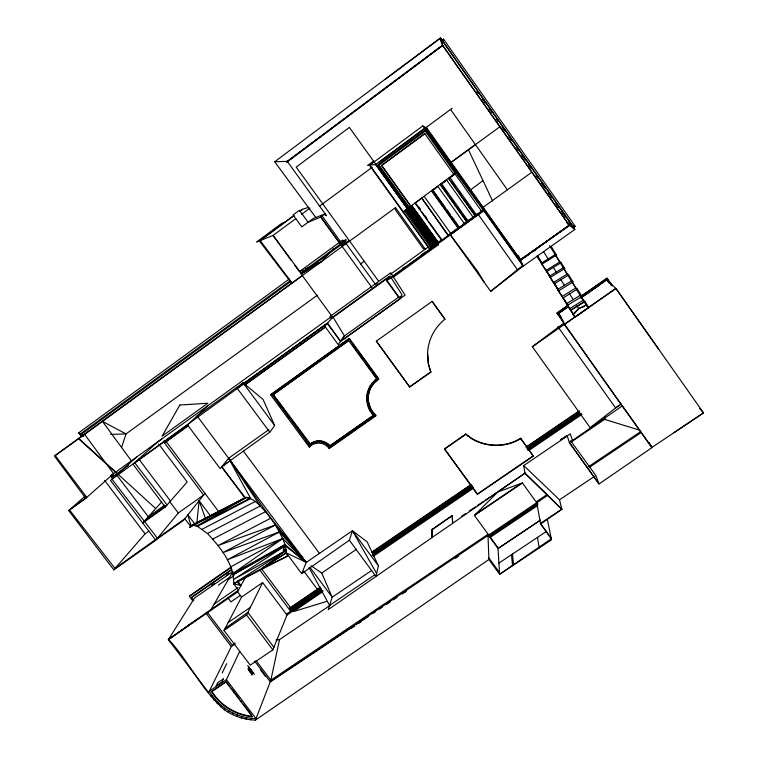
<?xml version="1.0" encoding="UTF-8"?>
<svg xmlns="http://www.w3.org/2000/svg" width="758" height="758" viewBox="0 0 758 758"><rect width="100%" height="100%" fill="white"/><g stroke="black" fill="none" stroke-linecap="round" stroke-linejoin="round"><path stroke-width="1.14" d="M520.68 438.247L520.746 438.645C506.439 447.533 487.403 447.684 472.793 439.384L465.744 434.002L444.425 449.077L477.284 494.254L533.367 456.164L520.68 438.247C506.391 447.125 487.385 447.277 472.793 438.986M472.793 439.384L468.416 436.172M468.406 436.57L465.744 434.002M418.691 200.463L415.081 203.144L441.905 240.646L448.442 235.425L421.846 198.179L419.401 199.941M395.477 207.635L395.297 209.691L423.182 248.577L425.2 249.107L395.477 207.635L83.446 435.253M427.521 353.541C428.052 340.096 434.391 327.579 444.946 319.213L432.107 301.381L376.338 341.166L409.604 386.968L430.819 372.083L428.365 363.688L427.559 353.389L428.327 363.849L430.819 372.083M196.777 523.797L199.117 500.735L210.44 515.838M249.505 670.186L248.217 668.234L248.453 668.992M475.427 144.617L451.19 162.307L499.825 126.804M348.206 340.749L272.529 395.164L309.463 445.221C315.025 440.047 324.661 440.929 329.398 446.784L373.779 415.668C365.754 407.965 364.57 394.804 370.463 385.49L367.327 393.108M367.005 396.216L367.677 392.322M373.324 384.079L373.552 383.548L371.278 386.94L373.324 384.079L378.858 378.924L349.334 338.4L271.156 394.302L270.691 394.852L309.321 447.192C314.437 441.156 324.841 442.037 329.171 448.546L375.788 415.877C368.521 409.481 365.943 398.405 369.942 389.536L368.625 393.421M375.788 415.877L376.015 415.27C369.847 409.775 366.957 400.935 368.871 392.871M441.905 240.646L443.222 239.092M443.089 42.306L443.563 39.141L441.696 40.648M444.946 319.213L432.107 301.381M249.695 670.536L250.093 671.124M248.52 669.797L248.851 670.1M256.033 660.569L270.862 680.201L279.531 639.581L330.45 605.092M378.422 565.847L375.959 576.478L349.381 540.227L352.451 530.723L367.204 541.961L378.422 565.847L352.451 530.723L306.26 562.417L301.656 573.635L283.596 549.218L286.306 550.185L286.316 552.847L287.566 556.116L233.654 583.764L238.448 590.207L168.532 639.326C188.922 661.213 201.514 690.301 224.396 709.791C233.455 716.158 244.37 719.806 255.446 720.1L488.91 559.48L487.972 534.276L270.862 680.201M435.49 244.607L408.96 207.55L405.511 210.118L432.325 247.553L438.389 242.683L411.784 205.503L409.708 207L436.248 244.067M409.604 386.968L430.847 371.913M121.621 447.315L126.036 433.927L317.507 295.118M606.845 280.299L607.016 279.797M571.342 441.923L604.638 419.364L605.377 417.156M373.779 415.668L374.007 415.071L329.73 446.111C325.523 440.976 317.545 439.593 311.86 443.042M255.446 720.1L270.255 681.793L547.503 495.486M373.324 413.318L373.561 412.712M372.301 414.133L371.458 412.001M250.737 719.787L251.315 718.328L256.014 718.631L226.396 679.632L239.67 651.482M437.034 242.835L438.37 244.815L437.006 242.901M211.88 691.343L211.69 691.722C220.142 705.584 235.34 714.879 251.429 716.632L251.59 716.244C235.511 714.491 220.322 705.205 211.88 691.343L226.225 681.641L229.778 686.322M321.582 589.838L290.646 611.223L259.407 569.542M371.287 410.419L371.524 409.822M246.066 719.077L246.653 717.618L251.315 718.328M290.835 610.759L290.428 609.536L321.146 588.625M286.998 615.041L262.628 582.561L241.565 597.048L223.998 630.476L250.235 665.154L272.861 649.843L286.998 615.041L322.917 590.605M290.428 609.536L289.821 607.982L320.511 587.08M370.141 411.073L369.127 407.975M241.451 717.968L242.048 716.509L246.653 717.618M369.705 407.245L369.951 406.667M368.473 407.719L368.814 406.885M236.941 716.471L237.557 715.012L242.048 716.509M368.634 403.891L368.881 403.313M252.168 673.398L251.751 673.284M367.336 404.166L367.583 403.588L368.71 407.141M251.296 672.175L250.784 672.005M251.827 671.038L252.452 672.46L251.448 672.005L252.698 673.095M251.552 672.583L251.097 673.398M251.448 673.36C252.386 674.298 250.519 673.985 251.846 672.905M251.239 670.261L250.614 670.906M232.573 714.595L233.199 713.145C223.316 708.37 214.846 700.686 209.312 691.192L226.396 679.632M250.841 671.863L252.262 673.455M368.085 400.413L368.331 399.836M251.012 669.968L250.311 671.342L250.803 671.522M375.797 381.558L377.91 379.625M370.122 386.248L377.105 378.413L372.519 382.695M366.758 400.489L367.109 399.684M249.354 671.095L248.965 670.574M250.424 669.191L252.765 672.952M248.548 669.57L248.131 668.954M368.085 396.898L368.331 396.33M374.897 380.563L375.229 379.815M228.385 712.368L229.02 710.919M366.758 396.775L367.109 395.979L367.298 401.759M372.292 383.226L372.623 382.468L370.368 385.718M224.396 709.791L225.041 708.351M220.654 706.892L221.308 705.461M431.046 247.089L429.909 249.534L369.44 165.149M217.176 703.699L217.84 702.278M211.69 691.722L226.225 681.641M213.993 700.231L214.666 698.819M222.198 672.915L226.708 663.638M211.141 696.517L211.823 695.114M329.171 448.546L329.503 447.874M329.398 446.784L329.872 445.827L374.101 414.816M223.998 630.476L246.606 615.003L262.628 582.561M235.151 644.006L231.294 646.631L208.63 692.585L168.323 639.657L194.541 598.062L233.057 571.39L211.027 609.489M400.973 296.16L399.409 299.287L340.333 341.583L344.123 336.211L399.144 296.785M328.915 446.197L329.389 445.24C324.433 439.896 315.044 439.204 309.842 444.548L273.003 394.615M369.696 390.076L371.515 386.4M327.342 444.775L327.816 443.828M326.537 445.789L326.878 445.126M325.57 443.61L326.054 442.663M323.647 442.71L324.14 441.762M376.338 341.166L409.652 386.788M321.619 442.104L322.112 441.165M319.525 441.8L320.028 440.862M245.26 577.615L237.472 592.026L168.323 639.657L197.933 618.699M317.413 441.819L317.934 440.881M315.679 443.411L316.048 442.748M315.347 442.141L315.859 441.203M313.357 442.776L313.878 441.838M310.666 445.894L311.036 445.23L309.321 447.192M311.491 443.705L312.021 442.757M309.463 445.221L310.335 443.951L273.193 394.378M188.249 625.549L190.4 624.033M193.792 600.374L191.651 597.541L192.058 596.897L231.872 569.315M192.902 601.066L189.386 596.423L189.907 595.627L230.735 567.316M270.691 394.852L349.334 338.4M390.578 276.897L402.015 294.729L399.845 298.955L386.646 280.668L389.944 275.903L332.923 316.967L324.822 326.281L338.229 344.663L344.473 335.927L332.923 316.967M268.91 429.625L228.613 458.23L275.419 524.972L282.734 538.54L285.008 544.595L285.273 545.741L283.113 550.204L286.316 552.866L306.26 562.417L265.537 511.641C259.653 506.041 253.939 497.134 244.739 497.741L221.8 466.672L269.782 432.174L274.661 425.541L263.054 399.4L243.072 382.818L197.08 415.924M204.963 493.373L183.521 520.367L156.423 539.478M345.771 241.347L301.258 273.837L302.48 275.467L55.201 455.511L86.763 497.381L69.471 509.878L115.027 568.462L184.819 518.728L190.343 525.938L193.29 525.256L197.45 526.365L207.455 533.499L260.25 505.984L228.613 458.23L220.19 468.662L187.539 424.925L207.815 405.795M85.398 495.893L68.665 510.579L113.814 569.864L155.778 540.264L178.32 512.948M574.555 313.452L578.676 308.591L586.124 305.01L588.72 307.502L575.095 317.043L572.754 314.371L578.676 308.591L584.579 306.431M221.09 510.068L219.697 511.688L189.453 527.502L190.997 525.815L245.791 497.779L190.59 526.251M113.814 569.864L145.053 533.85L148.909 531.131M161.463 502.175L142.722 523.001L165.244 507.026L187.188 481.993L158.763 444.093M305.19 268.948L321.004 261.955L301.258 273.837L321.004 261.955L333.728 248.434M498.328 548.242L474.423 515.421L497.816 491.951L522.423 482.96L536.977 503.104M453.928 174.586L424.812 133.607L381.596 165.462L411.007 206.574M400.044 298.567L386.826 280.403L430.08 249.174L369.781 165.111L374.092 161.084L367.545 165.329L375.608 164.543L424.774 128.254M164.495 442.918L188.344 425.56M161.937 438.844L157.342 442.198M450.261 177.438L448.67 178.613L475.105 215.793L476.204 214.902M157.645 441.933L133.029 464.266L165.244 507.026M441.923 183.521L440.332 184.696L466.824 221.904L467.923 221.014M421.846 198.179L448.404 235.956M111.625 475.039L113.293 477.303L115.434 475.721M136.686 457.027L110.535 480.458L155.778 540.264M330.981 316.967L112.032 474.783L113.198 476.356L112.288 474.555M110.677 475.636L112.516 478.696M85.711 498.319L113.548 473.684L84.64 434.372L54.462 456.041L85.711 498.319L68.665 510.579M461.622 225.657L457.775 228.565L464.54 223.866L437.906 186.487L432.534 190.4L459.206 227.798M490.672 291.337L522.84 265.328L483.623 210.099L477.957 214.182L450.205 234.667L490.672 291.337L523.21 266.153L574.858 229.447L440.455 37.9L274.671 161.786L315.811 217.508M402.991 211.965L456.903 171.839L483.481 209.274L480.667 211.33M619.191 405.16L590.131 427.673L532.324 346.7L563.744 323.211L622.517 406.354M482.694 180.821L470.718 189.813M207.455 533.499C220.133 547.115 234.279 564.123 233.654 583.755L262.24 568.263L284.458 551.568M384.875 79.609L439.811 38.649L442.53 45.148L287.235 161.35L326.575 215.765L324.424 214.353M286.439 162.401L442.625 45.546M375.134 380.033L377.01 378.64L372.917 373.021M294.057 215.556L260.202 240.589L291.944 282.876M299.694 211.387L302.518 209.293M295.819 218.617L273.051 235.435L256.375 242.115L281.891 223.25L284.875 222.189M301.504 214.41L310.041 208.109M457.33 172.085L425.721 127.562L422.812 125.913L369.781 165.111M293.166 216.077L259.34 240.93L291.555 283.151M319.26 206.337L372.15 167.31M378.763 162.43L424.632 128.576M425.57 127.884L452.232 108.214M409.235 208.905L377.711 164.874L425.399 129.732L456.098 172.995M424.85 133.616L381.662 165.462L411.054 206.536M466.824 221.904L473.257 217.423L446.689 180.072L442.947 182.782M475.105 215.793L481.595 211.283L455.084 173.952L451.275 176.699M302.319 209.36L299.571 211.378L302.243 209.388L308.743 207.322M445.117 207.275L432.884 190.116L431.624 191.035L458.154 228.234M227.902 462.304L221.544 466.975L245.384 497.798M447.77 235.368L459.054 227.144M462.806 224.396L469.392 219.583M472.206 217.518L477.843 213.396M468.861 220.313L469.913 219.545M477.142 214.201L478.194 213.434M81.504 436.551L78.756 432.809L289.31 279.01M345.07 243.46L342.635 240.078L299.429 271.639L294.568 264.968M83.134 436.314L81.059 433.481L290.475 280.602M291.1 260.202L273.051 235.435L301.381 273.742L300.841 273.022L345.961 240.087M341.744 243.166L345.875 240.712M83.352 435.793L81.959 433.889L290.901 281.398M321.098 216.977L308.108 222.246L299.438 210.279L293.119 214.95L301.798 226.907L313.063 218.598L325.154 213.813L320.767 217.11L341.64 245.952L349.192 240.457L296.189 167.111L349.381 127.41L407.397 208.422M433.983 189.311L436.153 187.738M440.332 184.696L446.689 180.072M448.67 178.613L455.084 173.952M444.52 238.116L445.24 237.605M360.41 264.011L364.2 261.264M622.252 405.909L569.429 442.625L599.019 483.955L651.994 447.608L648.914 442.539M432.325 247.553L438.389 242.683L411.717 205.551M531.813 172.237L483.13 207.304L483.746 210.79L386.646 280.668M376.698 284.127L377.418 283.606M390.427 274.273L428.668 246.729M331.691 318.379L389.205 276.973M441.184 240.115L430.819 247.572L404.469 210.781M113.198 476.356L128.377 465.431M402.507 268.436L404.412 267.062M421.59 254.697L425.409 251.95M432.088 247.146L433.993 245.772M243.422 383.605L325.76 324.358M113.293 477.303L118.921 473.257M120.806 471.902L122.682 470.557M238.675 387.158L327.428 323.278L340.588 341.356L327.399 323.315L111.928 479.208L157.446 538.237M133.73 463.64L187.539 424.925M392.938 277.447L438.399 244.739M244.825 384.931L325.409 326.963M188.145 425.74L165.235 442.227L164.088 440.701M245.62 384.401L325.305 327.086M343.696 339.082L405.085 295.156L390.702 272.776L329.976 316.522L331.17 318.483M272.529 395.164L348.756 340.683L376.783 379.161M144.333 521.22L167.063 504.951L134.706 462.75M81.059 433.481L83.427 436.106M155.646 508.514L78.699 438.361M164.685 505.179L148.303 516.804L116.685 474.953M484.021 282.023L477.938 271.734L450.205 234.667L483.708 210.534L523.21 266.153L520.367 259.748L569.239 225.297L520.528 260.108L457.387 172.028L456.288 173.165L483.746 210.79M574.858 229.447L569.438 225.448L520.528 260.108L529.349 254.157M573.228 227.618L575.237 226.31L573.304 227.675M78.756 432.809L81.779 436.352M330.479 447.192L356.639 428.857M358.572 427.503L366.332 422.064M368.265 420.709L374.082 416.635M301.656 573.635L349.381 540.227M588.615 307.407L615.809 288.362L658.674 349.192M225.126 628.344L247.894 612.398L273.894 647.304M567.221 435.964L570.253 433.851L572.508 440.389M564.416 323.751L556.855 313.092L568.424 305.029M580.96 296.293L607.063 278.224L581.035 296.369M556.94 313.177L568.509 305.114M568.168 305.862L557.49 313.3L563.649 321.97M580.751 297.032L606.969 278.811L611.725 285.558L606.969 278.811M557.926 313.376L568.491 306.014L557.945 313.414L562.711 320.122M580.969 297.316L606.883 279.238L610.976 285.055M580.998 297.344L606.921 279.266M564.549 324.718L558.57 313.518L568.273 306.706M580.751 298.046L606.798 279.892L616.008 288.542L703.538 412.902L651.795 447.514L564.388 324.415L575.009 316.948L566.387 303.778L580.353 295.232L581.926 296.454L567.751 305.123L566.387 303.778M575.066 317.015L588.72 307.502L584.949 301.447L570.802 310.107M532.324 346.7L616.008 288.542M189.386 596.423L231.332 567.344M558.997 313.073L568.604 306.421M581.083 297.761L600.298 284.458M191.651 597.541L231.522 569.921M211.766 585.309L214.647 583.319M226.168 575.341L229.049 573.351M218.313 585.185L229.589 577.388M228.357 579.51L233.995 575.606M470.945 218.816L473.257 217.423M214.192 604.022L238.097 587.535M444.425 449.077L465.734 434.4M349.192 240.457L378.375 280.858M345.686 243.015L375.731 284.781M446.633 236.61L447.248 236.193M240.314 595.437L230.915 601.899L228.12 598.185M488.91 559.48L499.617 574.299L551.293 538.786L540.596 523.977L561.886 509.357L559.518 499.806L523.721 465.564L567.24 436.03L560.418 439.896L567.031 435.405L569.447 442.672L599.019 483.955L595.807 475.484L570.641 440.73M228.177 622.536L250.415 607.291M300.841 273.022L321.004 261.955M311.093 565.733L321.724 573.029L356.563 549.237M234.971 643.068L232.09 645.03L207.427 612.445M372.055 551.976L470.87 484.684M526.639 446.699L578.487 411.386M289.622 608.466L320.34 587.554M371.818 552.497L471.362 484.703M526.024 447.485L579.699 410.931M372.614 553.586L472.168 485.812M526.829 448.603L579.529 412.722M290.248 609.982L320.994 589.051M372.519 553.975L472.177 486.143M527.862 448.234L579.643 412.987M372.131 555.434L472.765 486.949M527.473 449.721L580.23 413.811M286.334 614.16L321.43 590.274M373.002 555.178L472.765 487.29M527.53 450.025L581.32 413.423M373.675 556.078L473.428 488.209M529.179 450.29L581.992 414.361M322.861 591.619L293.526 611.564L326.442 601.501M477.284 494.254L533.291 455.748M673.9 432.723L703.5 412.864L699.634 408.524M371.685 570.423L332.194 597.209L328.214 609.631L432.221 537.46L431.889 529.833L452.062 515.828L452.848 523.153L524.934 473.153L523.721 465.564M621.209 404.137L615.6 407.937L558.826 328.062M374.717 574.858L329.559 605.443L309.037 567.543M461.669 516.207L465.592 513.554M469.505 510.901L475.38 506.922M477.341 505.595L483.216 501.616M485.177 500.289L490.066 496.973M492.027 495.647L495.95 492.994M498.887 491.004L525.322 473.096M475.579 514.256L521.191 483.414M474.423 515.421L522.423 482.96M533.272 251.514L535.233 250.197M251.684 674.696L252.348 673.568L251.779 674.828M341.924 243.593L322.159 216.087M547.371 494.349L536.56 501.616L540.596 523.977M588.644 466.606L640.737 431.596M589.506 467.26L641.277 432.477M351.532 628.107L354.469 626.136M358.392 623.502L361.329 621.532M404.431 592.576L406.383 591.259M455.359 558.352L458.306 556.381M537.422 503.625L488.683 536.37L537.356 503.274M536.692 502.346L537.943 504.079L489.251 536.778L536.901 504.383M537.706 505.491L490.038 537.498L487.972 534.276M462.655 224.936L464.54 223.866M559.518 499.806L594.822 476.147M547.38 519.353L551.492 539.781L499.617 574.299L498.025 548.451L540.492 520.035M498.034 548.555L539.885 520.557M498.925 563.099L546.66 531.273M353.882 626.108L270.255 681.793L254.669 661.165M355.853 624.8L360.77 621.522M362.741 620.215L368.644 616.282M372.576 613.667L375.532 611.697M379.464 609.081L382.42 607.111M386.353 604.496L390.294 601.871M393.241 599.91L397.173 597.285M402.1 594.016L405.047 592.045M342.123 242.285L345.999 239.452M531.301 507.339L537.384 503.312M262.24 568.263L286.316 552.847L262.24 568.263L287.566 556.116M447.77 235.842L448.442 235.425M284.316 551.445L233.654 583.755L240.968 585.555L237.709 581.054M541.364 263.14L555.32 254.508L556.514 255.133L542.358 263.898L541.364 263.14L550.583 277.248L564.748 268.512L561.119 262.628M545.902 270.511L559.859 261.898L561.138 262.638L546.973 271.383L550.564 277.229L549.436 276.272L563.384 267.669L564.748 268.512M553.321 282.582L567.278 273.989L568.69 274.927L554.524 283.644L549.436 276.272M557.594 289.518L571.551 280.943L573.029 281.985L558.854 290.684L557.594 289.518L567.751 305.123M561.934 296.558L575.89 288.002L577.425 289.139L581.926 296.454M563.26 297.828L577.425 289.139M569.447 308.743L583.414 300.206L585.034 301.504L570.859 310.164L575.095 317.043M270.786 518.188L218.133 545.504L275.419 524.972L306.26 562.417L285.008 544.595L233.132 574.754L285.273 545.741L306.26 562.417L197.781 416.862M245.791 497.854L196.549 526.099L249.837 498.243L246.824 497.267L245.232 497.608L190.343 525.938M285.008 544.595L232.896 573.493L282.734 538.54L306.26 562.417L279.475 531.879L223.013 552.563L275.419 524.972M284.25 551.322L233.947 579.264L285.273 545.741L286.306 550.185M480.136 212.079L481.595 211.283M230.603 566.937L282.734 538.54L227.248 559.83L279.475 531.879M197.45 526.365L250.68 498.546L228.613 458.23M202.225 529.188L255.209 501.531M212.846 539.033L265.537 511.641M303.077 269.876L299.798 271.364L300.973 272.937M276.026 639.989L279.531 639.581M375.949 164.505L407.302 208.488M274.671 161.786L287.614 161.34L442.596 45.376L569.239 225.297L520.433 259.89L426.347 127.316M110.649 434.4L126.027 433.927L102.463 421.382L131.323 460.76M251.429 716.632L252.386 716.698L226.045 682.01M572.195 225.78L575.151 226.254L443.563 39.141M604.638 419.364L640.519 430.468M249.733 670.442L250.206 670.849L249.818 670.261M233.199 713.145L237.557 715.012M251.381 673.369L251.684 673.919L251.305 673.549M572.764 225.912L440.521 38.118M250.121 671.057L249.799 670.318M588.72 307.502L586.55 305.711L549.635 245.668M236.581 581.623L240.968 585.555M78.387 438.588L117.897 474.347M561.886 509.357L524.934 473.153L561.83 509.139L540.492 523.399L551.161 538.142M574.431 316.37L536.901 256.157M566.681 222.625L569.106 225.202M329.389 445.24L329.872 445.827M195.1 524.233L187.842 514.919L190.997 525.815M231.199 688.198L239.026 698.506M240.447 700.373L241.868 702.249M243.299 704.125L251.116 714.424M260.335 669.646L265.281 676.183M247.676 665.562L254.347 674.374M249.041 667.807L249.865 668.897M248.984 667.94L249.808 669.02M250.443 671.048L250.32 672.374M249.448 670.309L249.496 670.764M205.854 613.004L231.294 646.631M104.689 480.515L145.053 533.85M138.818 459.016L170.465 501.076M169.745 501.644L178.291 512.986L203.599 495.088L163.349 441.393M237.396 591.505L241.565 597.048M246.606 615.003L272.861 649.843M165.614 440.862L219.015 512.124M261.87 569.315L290.712 607.812M309.766 567.117L332.194 597.209L321.724 573.029M303.778 571.125L317.232 589.155M243.28 450.953L319.705 553.728M269.782 432.174L237.33 388.484L243.072 382.818L274.661 425.541M278.868 404.744L280.271 406.648M287.273 416.142L288.675 418.037M305.493 440.824L308.298 444.624M111.89 474.802L113.558 477.066M111.369 476.583L112.762 478.478M483.481 209.274L456.43 172.199M456.657 172.786L483.547 209.615M488.853 557.935L499.503 572.527M444.472 448.66L477.275 493.78M349.05 338.826L378.63 379.445M302.309 275.599L331.938 316.276M353.256 345.676L354.621 347.552M367.564 365.318L368.928 367.194M373.703 373.741L375.058 375.608M352.461 344.928L356.554 350.547M357.918 352.423L362.694 358.97M366.095 363.66L370.87 370.207M489.242 536.399L498.025 548.451M488.664 535.982L489.251 536.778M488.019 535.461L488.683 536.37M340.911 243.915L342.133 245.601M320.473 216.485L371.865 287.519M425.503 127.846L457.368 172.047M520.746 438.645L533.367 456.164M418.416 206.47L420.463 209.331M425.238 216.002L426.593 217.906M415.393 202.879L420.169 209.549M421.533 211.463L427.673 220.047M429.037 221.952L441.317 239.121M411.452 205.74L438.02 242.873M411.007 206.062L437.555 243.166M410.41 206.489L436.949 243.574M409.907 208.128L379.095 165.083L425.219 131.106L455.34 173.554M408.192 208.109L434.722 245.166M407.472 208.63L434.012 245.696M375.608 164.543L407.131 208.564M406.838 209.094L433.396 246.17M406.345 209.454L432.913 246.549M406.023 209.691L432.61 246.814M405.89 209.795L432.486 246.937M422.812 125.913L456.363 173.089M441.62 183.777L468.226 221.147M443.458 188.202L446.85 192.968M450.252 197.734L454.317 203.457M457.036 207.266L459.755 211.075M463.147 215.85L467.222 221.563M440.493 184.573L466.975 221.762M446.471 209.18L450.546 214.893M451.91 216.797L458.022 225.382M432.392 190.476L458.903 227.646M431.965 190.789L458.486 227.969M424.224 196.398L450.593 233.341M558.57 313.518L561.299 317.356M622.356 405.833L651.994 447.608M517.326 269.583L477.938 214.021M449.996 177.666L476.545 215.007M451.787 182.119L455.17 186.875M458.562 191.641L460.589 194.503M464.654 200.216L468.046 204.982M469.401 206.887L475.493 215.462M448.831 178.49L475.257 215.66M450.555 109.446L507.386 189.832M476.924 91.311L478.289 93.291M482.372 99.052L485.092 102.955M489.185 108.726L491.904 112.601M496.67 119.366L498.015 121.327M502.118 127.107L504.819 130.992M508.902 136.8L511.65 140.656M516.388 147.431L518.453 150.33M521.826 155.163L525.266 160.004M528.629 164.837L531.396 168.712M536.114 175.468L538.199 178.386M541.563 183.209L545.011 188.06M548.366 192.873L551.815 197.734M555.851 203.504L558.627 207.408M561.29 211.245L565.43 217.082M568.775 221.876L571.56 225.789M606.978 278.139L612.473 285.918M442.53 45.148L569.438 225.448M606.798 279.892L608.835 282.781M558.854 290.684L554.524 283.644L558.817 290.646M551.104 246.322L556.524 255.143M568.661 274.908L573.029 281.985M555.32 254.508L559.859 261.898M563.384 267.669L567.278 273.989M571.551 280.943L575.89 288.002M580.353 295.232L583.414 300.206M543.685 251.732L548.593 259.71M553.511 267.688L556.58 272.681M560.873 279.664L564.558 285.643M569.466 293.63L573.152 299.609M576.838 305.597L578.676 308.591M563.213 297.78L567.704 305.076M648.81 442.606L651.795 447.514M352.451 530.723L376.641 573.55M557.907 326.622L558.153 327.105M468.472 149.819L492.653 201.05M518.349 255.484L520.367 259.748M199.117 500.735L205.788 519.344M249.524 670.138L248.965 669.437M440.455 37.9L442.634 45.537M537.498 537.384L539.251 547.93M512.493 554.06L513.526 564.738M511.508 554.704L512.55 565.695M251.827 674.156L252.291 674.772L251.836 674.118M249.524 671.114L249.988 671.73L249.534 671.067M432.183 529.33L431.823 537.64L452.507 523.475L452.393 515.459L432.183 529.33M253.219 672.687L252.765 673.748L253.219 672.687M250.045 668.48L249.799 669.835L250.045 668.48M249.003 667.106L248.757 668.452L249.003 667.106M223.335 678.903L221.762 682.219L216.002 686.047L217.65 682.778L223.335 678.903M179.854 405.009L162.098 436.182L207.806 403.247L179.854 405.009M250.301 672.062L250.14 671.607L250.301 672.062M542.358 263.898L537.498 255.996L542.358 263.898"/></g></svg>
